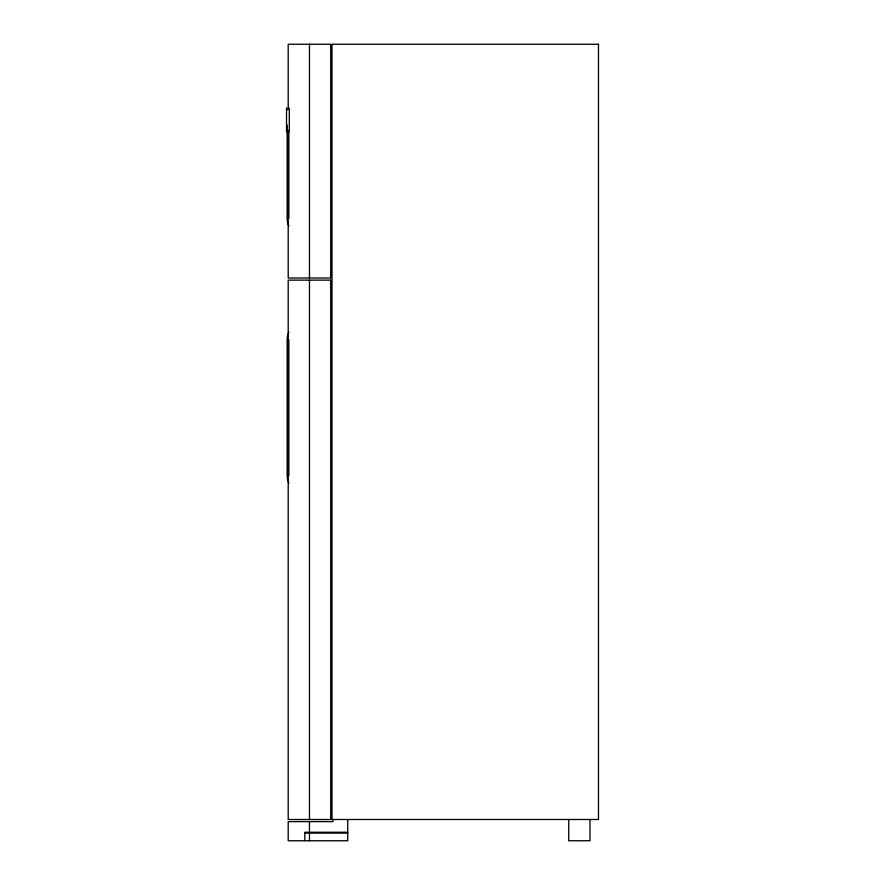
<?xml version="1.0" encoding="UTF-8"?>
<svg xmlns="http://www.w3.org/2000/svg" width="885" height="885" viewBox="0 0 885 885"><rect width="100%" height="100%" fill="white"/><g stroke="black" fill="none" stroke-linecap="round" stroke-linejoin="round"><path stroke-width="1.33" d="M288.211 108.003L289.295 108.324L289.329 130.106L289.284 131.721L288.211 131.81M286.519 109.707L287.791 109.707M286.519 130.106L287.791 130.106M347.716 832.254L304.838 832.254L304.838 840.75M304.838 833.095L347.716 833.095M589.985 819.499L589.985 840.75L568.734 840.75L568.734 819.499M347.716 819.499L347.716 840.75L288.211 840.75L288.211 821.623L332.849 821.623L332.849 819.499M309.462 44.25L309.462 278.012M309.462 280.136L309.462 819.499M309.462 821.623L309.462 832.254M309.462 833.095L309.462 840.75M288.853 131.976L288.853 218.396M288.853 339.751L288.853 475.544M288.211 108.877L288.211 44.25L330.713 44.25L330.713 278.012L288.211 278.012L288.211 130.88M287.16 125.006L287.16 218.506A17.003 17.003 0 0 0 288.908 226.04M286.519 108.003L286.519 131.81M288.908 332.118A17.003 17.003 0 0 0 287.16 339.641L287.16 475.654A17.003 17.003 0 0 0 288.908 483.177M598.481 44.25L331.997 44.25L331.997 819.499L598.481 819.499L598.481 44.25M330.713 280.136L288.211 280.136L288.211 819.499L330.713 819.499L330.713 280.136"/></g></svg>
